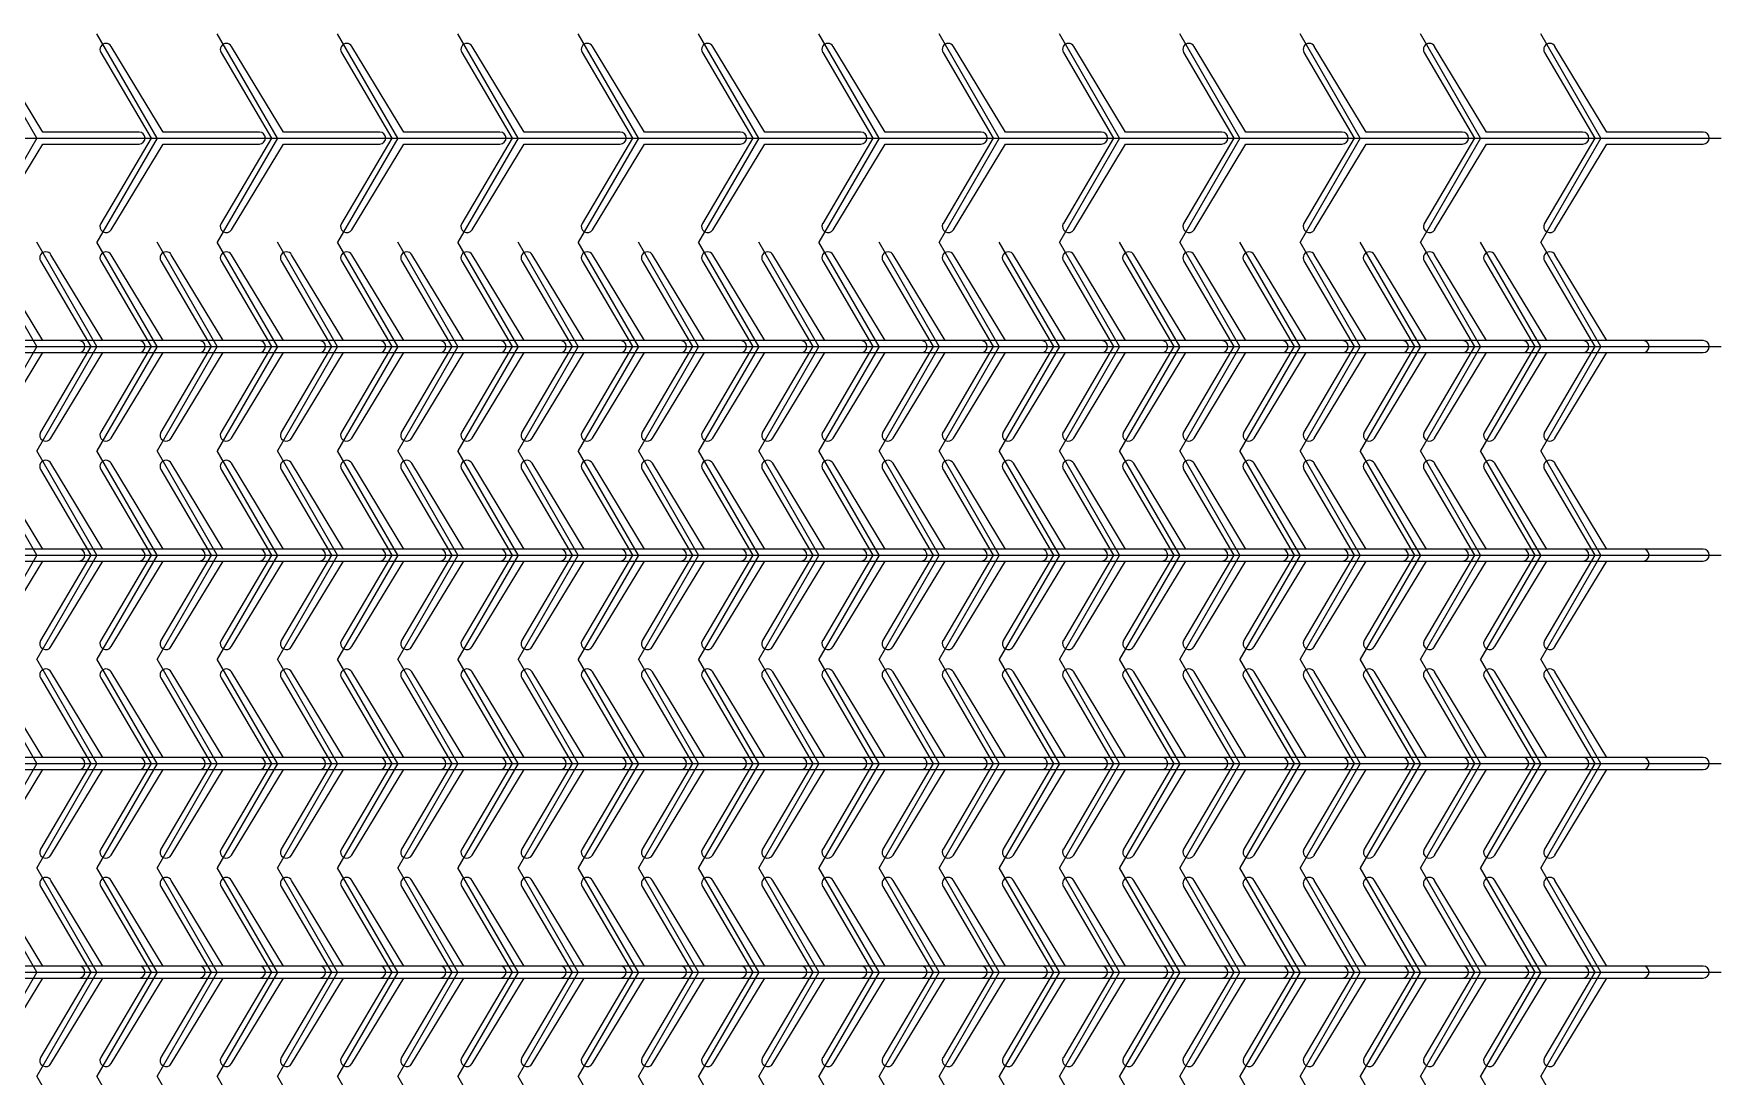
# Model space of a CAD drawing. Header units: metres. Extents: x 0 to 320, y 0 to 183.
# Drawn here: x 179.8 to 320, y 96.6 to 183.2 of the extents above; entities that cross this region are included whole.
import ezdxf

# ---------------------------------------------------------------- set-up
doc = ezdxf.new("R2010")
doc.units = ezdxf.units.M
doc.layers.add('TOP', color=1, linetype='Continuous', lineweight=0)

msp = doc.modelspace()

# ---------------------------------------------------------------- linework, layer by layer
at = {"layer": 'TOP'}
for p, q in [((180, 174.54), (175, 183.21)), ((190, 174.54), (185, 183.21)), ((200, 174.54), (195, 183.21)), ((210, 174.54), (205, 183.21)), ((220, 174.54), (215, 183.21)), ((230, 174.54), (225, 183.21)), ((240, 174.54), (235, 183.21)), ((250, 174.54), (245, 183.21)), ((260, 174.54), (255, 183.21)), ((270, 174.54), (265, 183.21)), ((280, 174.54), (275, 183.21)), ((290, 174.54), (285, 183.21)), ((300, 174.54), (295, 183.21)), ((310, 174.54), (305, 183.21)), ((180.5, 175.04), (176.18, 182.16)), ((185.32, 181.66), (189.5, 174.54)), ((190.5, 175.04), (186.18, 182.16)), ((195.32, 181.66), (199.5, 174.54)), ((200.5, 175.04), (196.18, 182.16)), ((205.32, 181.66), (209.5, 174.54)), ((210.5, 175.04), (206.18, 182.16)), ((215.32, 181.66), (219.5, 174.54)), ((220.5, 175.04), (216.18, 182.16)), ((225.32, 181.66), (229.5, 174.54)), ((230.5, 175.04), (226.18, 182.16)), ((235.32, 181.66), (239.5, 174.54)), ((240.5, 175.04), (236.18, 182.16)), ((245.32, 181.66), (249.5, 174.54)), ((250.5, 175.04), (246.18, 182.16)), ((255.32, 181.66), (259.5, 174.54)), ((260.5, 175.04), (256.18, 182.16)), ((265.32, 181.66), (269.5, 174.54)), ((270.5, 175.04), (266.18, 182.16)), ((275.32, 181.66), (279.5, 174.54)), ((280.5, 175.04), (276.18, 182.16)), ((285.32, 181.66), (289.5, 174.54)), ((290.5, 175.04), (286.18, 182.16)), ((295.32, 181.66), (299.5, 174.54)), ((300.5, 175.04), (296.18, 182.16)), ((305.32, 181.66), (309.5, 174.54)), ((310.5, 175.04), (306.18, 182.16)), ((170, 174.54), (180, 174.54)), ((180, 174.54), (175, 165.88)), ((176.18, 166.93), (180.5, 174.04)), ((180, 174.54), (190, 174.54)), ((188.5, 175.04), (180.5, 175.04)), ((180.5, 174.04), (188.5, 174.04)), ((190, 174.54), (185, 165.88)), ((189.5, 174.54), (185.32, 167.43)), ((186.18, 166.93), (190.5, 174.04)), ((190, 174.54), (200, 174.54)), ((198.5, 175.04), (190.5, 175.04)), ((190.5, 174.04), (198.5, 174.04)), ((200, 174.54), (195, 165.88)), ((199.5, 174.54), (195.32, 167.43)), ((196.18, 166.93), (200.5, 174.04)), ((200, 174.54), (210, 174.54)), ((208.5, 175.04), (200.5, 175.04)), ((200.5, 174.04), (208.5, 174.04)), ((210, 174.54), (205, 165.88)), ((209.5, 174.54), (205.32, 167.43)), ((206.18, 166.93), (210.5, 174.04)), ((210, 174.54), (220, 174.54)), ((218.5, 175.04), (210.5, 175.04)), ((210.5, 174.04), (218.5, 174.04)), ((220, 174.54), (215, 165.88)), ((219.5, 174.54), (215.32, 167.43)), ((216.18, 166.93), (220.5, 174.04)), ((220, 174.54), (230, 174.54)), ((228.5, 175.04), (220.5, 175.04)), ((220.5, 174.04), (228.5, 174.04)), ((230, 174.54), (225, 165.88)), ((229.5, 174.54), (225.32, 167.43)), ((226.18, 166.93), (230.5, 174.04)), ((230, 174.54), (240, 174.54)), ((238.5, 175.04), (230.5, 175.04)), ((230.5, 174.04), (238.5, 174.04)), ((240, 174.54), (235, 165.88)), ((239.5, 174.54), (235.32, 167.43)), ((236.18, 166.93), (240.5, 174.04)), ((240, 174.54), (250, 174.54)), ((248.5, 175.04), (240.5, 175.04)), ((240.5, 174.04), (248.5, 174.04)), ((250, 174.54), (245, 165.88)), ((249.5, 174.54), (245.32, 167.43)), ((246.18, 166.93), (250.5, 174.04)), ((250, 174.54), (260, 174.54)), ((258.5, 175.04), (250.5, 175.04)), ((250.5, 174.04), (258.5, 174.04)), ((260, 174.54), (255, 165.88)), ((259.5, 174.54), (255.32, 167.43)), ((256.18, 166.93), (260.5, 174.04)), ((260, 174.54), (270, 174.54)), ((268.5, 175.04), (260.5, 175.04)), ((260.5, 174.04), (268.5, 174.04)), ((270, 174.54), (265, 165.88)), ((269.5, 174.54), (265.32, 167.43)), ((266.18, 166.93), (270.5, 174.04)), ((270, 174.54), (280, 174.54)), ((278.5, 175.04), (270.5, 175.04)), ((270.5, 174.04), (278.5, 174.04)), ((280, 174.54), (275, 165.88)), ((279.5, 174.54), (275.32, 167.43)), ((276.18, 166.93), (280.5, 174.04)), ((280, 174.54), (290, 174.54)), ((288.5, 175.04), (280.5, 175.04)), ((280.5, 174.04), (288.5, 174.04)), ((290, 174.54), (285, 165.88)), ((289.5, 174.54), (285.32, 167.43)), ((286.18, 166.93), (290.5, 174.04)), ((290, 174.54), (300, 174.54)), ((298.5, 175.04), (290.5, 175.04)), ((290.5, 174.04), (298.5, 174.04)), ((300, 174.54), (295, 165.88)), ((299.5, 174.54), (295.32, 167.43)), ((296.18, 166.93), (300.5, 174.04)), ((300, 174.54), (310, 174.54)), ((308.5, 175.04), (300.5, 175.04)), ((300.5, 174.04), (308.5, 174.04)), ((310, 174.54), (305, 165.88)), ((309.5, 174.54), (305.32, 167.43)), ((306.18, 166.93), (310.5, 174.04)), ((310, 174.54), (320, 174.54)), ((318.5, 175.04), (310.5, 175.04)), ((310.5, 174.04), (318.5, 174.04)), ((180, 157.22), (175, 165.88)), ((185, 157.22), (180, 165.88)), ((190, 157.22), (185, 165.88)), ((195, 157.22), (190, 165.88)), ((200, 157.22), (195, 165.88)), ((205, 157.22), (200, 165.88)), ((210, 157.22), (205, 165.88)), ((215, 157.22), (210, 165.88)), ((220, 157.22), (215, 165.88)), ((225, 157.22), (220, 165.88)), ((230, 157.22), (225, 165.88)), ((235, 157.22), (230, 165.88)), ((240, 157.22), (235, 165.88)), ((245, 157.22), (240, 165.88)), ((250, 157.22), (245, 165.88)), ((255, 157.22), (250, 165.88)), ((260, 157.22), (255, 165.88)), ((265, 157.22), (260, 165.88)), ((270, 157.22), (265, 165.88)), ((275, 157.22), (270, 165.88)), ((280, 157.22), (275, 165.88)), ((285, 157.22), (280, 165.88)), ((290, 157.22), (285, 165.88)), ((295, 157.22), (290, 165.88)), ((300, 157.22), (295, 165.88)), ((305, 157.22), (300, 165.88)), ((310, 157.22), (305, 165.88)), ((180.5, 157.72), (176.18, 164.84)), ((180.32, 164.34), (184.5, 157.22)), ((185.5, 157.72), (181.18, 164.84)), ((185.32, 164.34), (189.5, 157.22)), ((190.5, 157.72), (186.18, 164.84)), ((190.32, 164.34), (194.5, 157.22)), ((195.5, 157.72), (191.18, 164.84)), ((195.32, 164.34), (199.5, 157.22)), ((200.5, 157.72), (196.18, 164.84)), ((200.32, 164.34), (204.5, 157.22)), ((205.5, 157.72), (201.18, 164.84)), ((205.32, 164.34), (209.5, 157.22)), ((210.5, 157.72), (206.18, 164.84)), ((210.32, 164.34), (214.5, 157.22)), ((215.5, 157.72), (211.18, 164.84)), ((215.32, 164.34), (219.5, 157.22)), ((220.5, 157.72), (216.18, 164.84)), ((220.32, 164.34), (224.5, 157.22)), ((225.5, 157.72), (221.18, 164.84)), ((225.32, 164.34), (229.5, 157.22)), ((230.5, 157.72), (226.18, 164.84)), ((230.32, 164.34), (234.5, 157.22)), ((235.5, 157.72), (231.18, 164.84)), ((235.32, 164.34), (239.5, 157.22)), ((240.5, 157.72), (236.18, 164.84)), ((240.32, 164.34), (244.5, 157.22)), ((245.5, 157.72), (241.18, 164.84)), ((245.32, 164.34), (249.5, 157.22)), ((250.5, 157.72), (246.18, 164.84)), ((250.32, 164.34), (254.5, 157.22)), ((255.5, 157.72), (251.18, 164.84)), ((255.32, 164.34), (259.5, 157.22)), ((260.5, 157.72), (256.18, 164.84)), ((260.32, 164.34), (264.5, 157.22)), ((265.5, 157.72), (261.18, 164.84)), ((265.32, 164.34), (269.5, 157.22)), ((270.5, 157.72), (266.18, 164.84)), ((270.32, 164.34), (274.5, 157.22)), ((275.5, 157.72), (271.18, 164.84)), ((275.32, 164.34), (279.5, 157.22)), ((280.5, 157.72), (276.18, 164.84)), ((280.32, 164.34), (284.5, 157.22)), ((285.5, 157.72), (281.18, 164.84)), ((285.32, 164.34), (289.5, 157.22)), ((290.5, 157.72), (286.18, 164.84)), ((290.32, 164.34), (294.5, 157.22)), ((295.5, 157.72), (291.18, 164.84)), ((295.32, 164.34), (299.5, 157.22)), ((300.5, 157.72), (296.18, 164.84)), ((300.32, 164.34), (304.5, 157.22)), ((305.5, 157.72), (301.18, 164.84)), ((305.32, 164.34), (309.5, 157.22)), ((310.5, 157.72), (306.18, 164.84)), ((170, 157.22), (180, 157.22)), ((180, 157.22), (175, 148.56)), ((175, 157.22), (185, 157.22)), ((183.5, 157.72), (175.5, 157.72)), ((180, 157.22), (190, 157.22)), ((185, 157.22), (180, 148.56)), ((184.5, 157.22), (180.32, 150.11)), ((188.5, 157.72), (180.5, 157.72)), ((190, 157.22), (185, 148.56)), ((185, 157.22), (195, 157.22)), ((189.5, 157.22), (185.32, 150.11)), ((193.5, 157.72), (185.5, 157.72)), ((190, 157.22), (200, 157.22)), ((195, 157.22), (190, 148.56)), ((194.5, 157.22), (190.32, 150.11)), ((198.5, 157.72), (190.5, 157.72)), ((200, 157.22), (195, 148.56)), ((195, 157.22), (205, 157.22)), ((199.5, 157.22), (195.32, 150.11)), ((203.5, 157.72), (195.5, 157.72)), ((200, 157.22), (210, 157.22)), ((205, 157.22), (200, 148.56)), ((204.5, 157.22), (200.32, 150.11)), ((208.5, 157.72), (200.5, 157.72)), ((210, 157.22), (205, 148.56)), ((205, 157.22), (215, 157.22)), ((209.5, 157.22), (205.32, 150.11)), ((213.5, 157.72), (205.5, 157.72)), ((210, 157.22), (220, 157.22)), ((215, 157.22), (210, 148.56)), ((214.5, 157.22), (210.32, 150.11)), ((218.5, 157.72), (210.5, 157.72)), ((220, 157.22), (215, 148.56)), ((215, 157.22), (225, 157.22)), ((219.5, 157.22), (215.32, 150.11)), ((223.5, 157.72), (215.5, 157.72)), ((220, 157.22), (230, 157.22)), ((225, 157.22), (220, 148.56)), ((224.5, 157.22), (220.32, 150.11)), ((228.5, 157.72), (220.5, 157.72)), ((230, 157.22), (225, 148.56)), ((225, 157.22), (235, 157.22)), ((229.5, 157.22), (225.32, 150.11)), ((233.5, 157.72), (225.5, 157.72)), ((230, 157.22), (240, 157.22)), ((235, 157.22), (230, 148.56)), ((234.5, 157.22), (230.32, 150.11)), ((238.5, 157.72), (230.5, 157.72)), ((240, 157.22), (235, 148.56)), ((235, 157.22), (245, 157.22)), ((239.5, 157.22), (235.32, 150.11)), ((243.5, 157.72), (235.5, 157.72)), ((240, 157.22), (250, 157.22)), ((245, 157.22), (240, 148.56)), ((244.5, 157.22), (240.32, 150.11)), ((248.5, 157.72), (240.5, 157.72)), ((250, 157.22), (245, 148.56)), ((245, 157.22), (255, 157.22)), ((249.5, 157.22), (245.32, 150.11)), ((253.5, 157.72), (245.5, 157.72)), ((250, 157.22), (260, 157.22)), ((255, 157.22), (250, 148.56)), ((254.5, 157.22), (250.32, 150.11)), ((258.5, 157.72), (250.5, 157.72)), ((260, 157.22), (255, 148.56)), ((255, 157.22), (265, 157.22)), ((259.5, 157.22), (255.32, 150.11)), ((263.5, 157.72), (255.5, 157.72)), ((260, 157.22), (270, 157.22)), ((265, 157.22), (260, 148.56)), ((264.5, 157.22), (260.32, 150.11)), ((268.5, 157.72), (260.5, 157.72)), ((270, 157.22), (265, 148.56)), ((265, 157.22), (275, 157.22)), ((269.5, 157.22), (265.32, 150.11)), ((273.5, 157.72), (265.5, 157.72)), ((270, 157.22), (280, 157.22)), ((275, 157.22), (270, 148.56)), ((274.5, 157.22), (270.32, 150.11)), ((278.5, 157.72), (270.5, 157.72)), ((280, 157.22), (275, 148.56)), ((275, 157.22), (285, 157.22)), ((279.5, 157.22), (275.32, 150.11)), ((283.5, 157.72), (275.5, 157.72)), ((280, 157.22), (290, 157.22)), ((285, 157.22), (280, 148.56)), ((284.5, 157.22), (280.32, 150.11)), ((288.5, 157.72), (280.5, 157.72)), ((290, 157.22), (285, 148.56)), ((285, 157.22), (295, 157.22)), ((289.5, 157.22), (285.32, 150.11)), ((293.5, 157.72), (285.5, 157.72)), ((290, 157.22), (300, 157.22)), ((295, 157.22), (290, 148.56)), ((294.5, 157.22), (290.32, 150.11)), ((298.5, 157.72), (290.5, 157.72)), ((300, 157.22), (295, 148.56)), ((295, 157.22), (305, 157.22)), ((299.5, 157.22), (295.32, 150.11)), ((303.5, 157.72), (295.5, 157.72)), ((300, 157.22), (310, 157.22)), ((305, 157.22), (300, 148.56)), ((304.5, 157.22), (300.32, 150.11)), ((308.5, 157.72), (300.5, 157.72)), ((310, 157.22), (305, 148.56)), ((305, 157.22), (315, 157.22)), ((309.5, 157.22), (305.32, 150.11)), ((313.5, 157.72), (305.5, 157.72)), ((310, 157.22), (320, 157.22)), ((318.5, 157.72), (310.5, 157.72)), ((175.5, 156.72), (183.5, 156.72)), ((176.18, 149.61), (180.5, 156.72)), ((180.5, 156.72), (188.5, 156.72)), ((181.18, 149.61), (185.5, 156.72)), ((185.5, 156.72), (193.5, 156.72)), ((186.18, 149.61), (190.5, 156.72)), ((190.5, 156.72), (198.5, 156.72)), ((191.18, 149.61), (195.5, 156.72)), ((195.5, 156.72), (203.5, 156.72)), ((196.18, 149.61), (200.5, 156.72)), ((200.5, 156.72), (208.5, 156.72)), ((201.18, 149.61), (205.5, 156.72)), ((205.5, 156.72), (213.5, 156.72)), ((206.18, 149.61), (210.5, 156.72)), ((210.5, 156.72), (218.5, 156.72)), ((211.18, 149.61), (215.5, 156.72)), ((215.5, 156.72), (223.5, 156.72)), ((216.18, 149.61), (220.5, 156.72)), ((220.5, 156.72), (228.5, 156.72)), ((221.18, 149.61), (225.5, 156.72)), ((225.5, 156.72), (233.5, 156.72)), ((226.18, 149.61), (230.5, 156.72)), ((230.5, 156.72), (238.5, 156.72)), ((231.18, 149.61), (235.5, 156.72)), ((235.5, 156.72), (243.5, 156.72)), ((236.18, 149.61), (240.5, 156.72)), ((240.5, 156.72), (248.5, 156.72)), ((241.18, 149.61), (245.5, 156.72)), ((245.5, 156.72), (253.5, 156.72)), ((246.18, 149.61), (250.5, 156.72)), ((250.5, 156.72), (258.5, 156.72)), ((251.18, 149.61), (255.5, 156.72)), ((255.5, 156.72), (263.5, 156.72)), ((256.18, 149.61), (260.5, 156.72)), ((260.5, 156.72), (268.5, 156.72)), ((261.18, 149.61), (265.5, 156.72)), ((265.5, 156.72), (273.5, 156.72)), ((266.18, 149.61), (270.5, 156.72)), ((270.5, 156.72), (278.5, 156.72)), ((271.18, 149.61), (275.5, 156.72)), ((275.5, 156.72), (283.5, 156.72)), ((276.18, 149.61), (280.5, 156.72)), ((280.5, 156.72), (288.5, 156.72)), ((281.18, 149.61), (285.5, 156.72)), ((285.5, 156.72), (293.5, 156.72)), ((286.18, 149.61), (290.5, 156.72)), ((290.5, 156.72), (298.5, 156.72)), ((291.18, 149.61), (295.5, 156.72)), ((295.5, 156.72), (303.5, 156.72)), ((296.18, 149.61), (300.5, 156.72)), ((300.5, 156.72), (308.5, 156.72)), ((301.18, 149.61), (305.5, 156.72)), ((305.5, 156.72), (313.5, 156.72)), ((306.18, 149.61), (310.5, 156.72)), ((310.5, 156.72), (318.5, 156.72)), ((180, 139.9), (175, 148.56)), ((180.5, 140.4), (176.18, 147.52)), ((185, 139.9), (180, 148.56)), ((185.5, 140.4), (181.18, 147.52)), ((190, 139.9), (185, 148.56)), ((190.5, 140.4), (186.18, 147.52)), ((195, 139.9), (190, 148.56)), ((195.5, 140.4), (191.18, 147.52)), ((200, 139.9), (195, 148.56)), ((200.5, 140.4), (196.18, 147.52)), ((205, 139.9), (200, 148.56)), ((205.5, 140.4), (201.18, 147.52)), ((210, 139.9), (205, 148.56)), ((210.5, 140.4), (206.18, 147.52)), ((215, 139.9), (210, 148.56)), ((215.5, 140.4), (211.18, 147.52)), ((220, 139.9), (215, 148.56)), ((220.5, 140.4), (216.18, 147.52)), ((225, 139.9), (220, 148.56)), ((225.5, 140.4), (221.18, 147.52)), ((230, 139.9), (225, 148.56)), ((230.5, 140.4), (226.18, 147.52)), ((235, 139.9), (230, 148.56)), ((235.5, 140.4), (231.18, 147.52)), ((240, 139.9), (235, 148.56)), ((240.5, 140.4), (236.18, 147.52)), ((245, 139.9), (240, 148.56)), ((245.5, 140.4), (241.18, 147.52)), ((250, 139.9), (245, 148.56)), ((250.5, 140.4), (246.18, 147.52)), ((255, 139.9), (250, 148.56)), ((255.5, 140.4), (251.18, 147.52)), ((260, 139.9), (255, 148.56)), ((260.5, 140.4), (256.18, 147.52)), ((265, 139.9), (260, 148.56)), ((265.5, 140.4), (261.18, 147.52)), ((270, 139.9), (265, 148.56)), ((270.5, 140.4), (266.18, 147.52)), ((275, 139.9), (270, 148.56)), ((275.5, 140.4), (271.18, 147.52)), ((280, 139.9), (275, 148.56)), ((280.5, 140.4), (276.18, 147.52)), ((285, 139.9), (280, 148.56)), ((285.5, 140.4), (281.18, 147.52)), ((290, 139.9), (285, 148.56)), ((290.5, 140.4), (286.18, 147.52)), ((295, 139.9), (290, 148.56)), ((295.5, 140.4), (291.18, 147.52)), ((300, 139.9), (295, 148.56)), ((300.5, 140.4), (296.18, 147.52)), ((305, 139.9), (300, 148.56)), ((305.5, 140.4), (301.18, 147.52)), ((310, 139.9), (305, 148.56)), ((310.5, 140.4), (306.18, 147.52)), ((180.32, 147.02), (184.5, 139.9)), ((185.32, 147.02), (189.5, 139.9)), ((190.32, 147.02), (194.5, 139.9)), ((195.32, 147.02), (199.5, 139.9)), ((200.32, 147.02), (204.5, 139.9)), ((205.32, 147.02), (209.5, 139.9)), ((210.32, 147.02), (214.5, 139.9)), ((215.32, 147.02), (219.5, 139.9)), ((220.32, 147.02), (224.5, 139.9)), ((225.32, 147.02), (229.5, 139.9)), ((230.32, 147.02), (234.5, 139.9)), ((235.32, 147.02), (239.5, 139.9)), ((240.32, 147.02), (244.5, 139.9)), ((245.32, 147.02), (249.5, 139.9)), ((250.32, 147.02), (254.5, 139.9)), ((255.32, 147.02), (259.5, 139.9)), ((260.32, 147.02), (264.5, 139.9)), ((265.32, 147.02), (269.5, 139.9)), ((270.32, 147.02), (274.5, 139.9)), ((275.32, 147.02), (279.5, 139.9)), ((280.32, 147.02), (284.5, 139.9)), ((285.32, 147.02), (289.5, 139.9)), ((290.32, 147.02), (294.5, 139.9)), ((295.32, 147.02), (299.5, 139.9)), ((300.32, 147.02), (304.5, 139.9)), ((305.32, 147.02), (309.5, 139.9)), ((183.5, 140.4), (175.5, 140.4)), ((188.5, 140.4), (180.5, 140.4)), ((193.5, 140.4), (185.5, 140.4)), ((198.5, 140.4), (190.5, 140.4)), ((203.5, 140.4), (195.5, 140.4)), ((208.5, 140.4), (200.5, 140.4)), ((213.5, 140.4), (205.5, 140.4)), ((218.5, 140.4), (210.5, 140.4)), ((223.5, 140.4), (215.5, 140.4)), ((228.5, 140.4), (220.5, 140.4)), ((233.5, 140.4), (225.5, 140.4)), ((238.5, 140.4), (230.5, 140.4)), ((243.5, 140.4), (235.5, 140.4)), ((248.5, 140.4), (240.5, 140.4)), ((253.5, 140.4), (245.5, 140.4)), ((258.5, 140.4), (250.5, 140.4)), ((263.5, 140.4), (255.5, 140.4)), ((268.5, 140.4), (260.5, 140.4)), ((273.5, 140.4), (265.5, 140.4)), ((278.5, 140.4), (270.5, 140.4)), ((283.5, 140.4), (275.5, 140.4)), ((288.5, 140.4), (280.5, 140.4)), ((293.5, 140.4), (285.5, 140.4)), ((298.5, 140.4), (290.5, 140.4)), ((303.5, 140.4), (295.5, 140.4)), ((308.5, 140.4), (300.5, 140.4)), ((313.5, 140.4), (305.5, 140.4)), ((318.5, 140.4), (310.5, 140.4)), ((170, 139.9), (180, 139.9)), ((180, 139.9), (175, 131.24)), ((175, 139.9), (185, 139.9)), ((175.5, 139.4), (183.5, 139.4)), ((176.18, 132.29), (180.5, 139.4)), ((180, 139.9), (190, 139.9)), ((185, 139.9), (180, 131.24)), ((184.5, 139.9), (180.32, 132.79)), ((180.5, 139.4), (188.5, 139.4)), ((181.18, 132.29), (185.5, 139.4)), ((190, 139.9), (185, 131.24)), ((185, 139.9), (195, 139.9)), ((189.5, 139.9), (185.32, 132.79)), ((185.5, 139.4), (193.5, 139.4)), ((186.18, 132.29), (190.5, 139.4)), ((190, 139.9), (200, 139.9)), ((195, 139.9), (190, 131.24)), ((194.5, 139.9), (190.32, 132.79)), ((190.5, 139.4), (198.5, 139.4)), ((191.18, 132.29), (195.5, 139.4)), ((200, 139.9), (195, 131.24)), ((195, 139.9), (205, 139.9)), ((199.5, 139.9), (195.32, 132.79)), ((195.5, 139.4), (203.5, 139.4)), ((196.18, 132.29), (200.5, 139.4)), ((200, 139.9), (210, 139.9)), ((205, 139.9), (200, 131.24)), ((204.5, 139.9), (200.32, 132.79)), ((200.5, 139.4), (208.5, 139.4)), ((201.18, 132.29), (205.5, 139.4)), ((210, 139.9), (205, 131.24)), ((205, 139.9), (215, 139.9)), ((209.5, 139.9), (205.32, 132.79)), ((205.5, 139.4), (213.5, 139.4)), ((206.18, 132.29), (210.5, 139.4)), ((210, 139.9), (220, 139.9)), ((215, 139.9), (210, 131.24)), ((214.5, 139.9), (210.32, 132.79)), ((210.5, 139.4), (218.5, 139.4)), ((211.18, 132.29), (215.5, 139.4)), ((220, 139.9), (215, 131.24)), ((215, 139.9), (225, 139.9)), ((219.5, 139.9), (215.32, 132.79)), ((215.5, 139.4), (223.5, 139.4)), ((216.18, 132.29), (220.5, 139.4)), ((220, 139.9), (230, 139.9)), ((225, 139.9), (220, 131.24)), ((224.5, 139.9), (220.32, 132.79)), ((220.5, 139.4), (228.5, 139.4)), ((221.18, 132.29), (225.5, 139.4)), ((230, 139.9), (225, 131.24)), ((225, 139.9), (235, 139.9)), ((229.5, 139.9), (225.32, 132.79)), ((225.5, 139.4), (233.5, 139.4)), ((226.18, 132.29), (230.5, 139.4)), ((230, 139.9), (240, 139.9)), ((235, 139.9), (230, 131.24)), ((234.5, 139.9), (230.32, 132.79)), ((230.5, 139.4), (238.5, 139.4)), ((231.18, 132.29), (235.5, 139.4)), ((240, 139.9), (235, 131.24)), ((235, 139.9), (245, 139.9)), ((239.5, 139.9), (235.32, 132.79)), ((235.5, 139.4), (243.5, 139.4)), ((236.18, 132.29), (240.5, 139.4)), ((240, 139.9), (250, 139.9)), ((245, 139.9), (240, 131.24)), ((244.5, 139.9), (240.32, 132.79)), ((240.5, 139.4), (248.5, 139.4)), ((241.18, 132.29), (245.5, 139.4)), ((250, 139.9), (245, 131.24)), ((245, 139.9), (255, 139.9)), ((249.5, 139.9), (245.32, 132.79)), ((245.5, 139.4), (253.5, 139.4)), ((246.18, 132.29), (250.5, 139.4)), ((250, 139.9), (260, 139.9)), ((255, 139.9), (250, 131.24)), ((254.5, 139.9), (250.32, 132.79)), ((250.5, 139.4), (258.5, 139.4)), ((251.18, 132.29), (255.5, 139.4)), ((260, 139.9), (255, 131.24)), ((255, 139.9), (265, 139.9)), ((259.5, 139.9), (255.32, 132.79)), ((255.5, 139.4), (263.5, 139.4)), ((256.18, 132.29), (260.5, 139.4)), ((260, 139.9), (270, 139.9)), ((265, 139.9), (260, 131.24)), ((264.5, 139.9), (260.32, 132.79)), ((260.5, 139.4), (268.5, 139.4)), ((261.18, 132.29), (265.5, 139.4)), ((270, 139.9), (265, 131.24)), ((265, 139.9), (275, 139.9)), ((269.5, 139.9), (265.32, 132.79)), ((265.5, 139.4), (273.5, 139.4)), ((266.18, 132.29), (270.5, 139.4)), ((270, 139.9), (280, 139.9)), ((275, 139.9), (270, 131.24)), ((274.5, 139.9), (270.32, 132.79)), ((270.5, 139.4), (278.5, 139.4)), ((271.18, 132.29), (275.5, 139.4)), ((280, 139.9), (275, 131.24)), ((275, 139.9), (285, 139.9)), ((279.5, 139.9), (275.32, 132.79)), ((275.5, 139.4), (283.5, 139.4)), ((276.18, 132.29), (280.5, 139.4)), ((280, 139.9), (290, 139.9)), ((285, 139.9), (280, 131.24)), ((284.5, 139.9), (280.32, 132.79)), ((280.5, 139.4), (288.5, 139.4)), ((281.18, 132.29), (285.5, 139.4)), ((290, 139.9), (285, 131.24)), ((285, 139.9), (295, 139.9)), ((289.5, 139.9), (285.32, 132.79)), ((285.5, 139.4), (293.5, 139.4)), ((286.18, 132.29), (290.5, 139.4)), ((290, 139.9), (300, 139.9)), ((295, 139.9), (290, 131.24)), ((294.5, 139.9), (290.32, 132.79)), ((290.5, 139.4), (298.5, 139.4)), ((291.18, 132.29), (295.5, 139.4)), ((300, 139.9), (295, 131.24)), ((295, 139.9), (305, 139.9)), ((299.5, 139.9), (295.32, 132.79)), ((295.5, 139.4), (303.5, 139.4)), ((296.18, 132.29), (300.5, 139.4)), ((300, 139.9), (310, 139.9)), ((305, 139.9), (300, 131.24)), ((304.5, 139.9), (300.32, 132.79)), ((300.5, 139.4), (308.5, 139.4)), ((301.18, 132.29), (305.5, 139.4)), ((310, 139.9), (305, 131.24)), ((305, 139.9), (315, 139.9)), ((309.5, 139.9), (305.32, 132.79)), ((305.5, 139.4), (313.5, 139.4)), ((306.18, 132.29), (310.5, 139.4)), ((310, 139.9), (320, 139.9)), ((310.5, 139.4), (318.5, 139.4)), ((180, 122.58), (175, 131.24)), ((185, 122.58), (180, 131.24)), ((190, 122.58), (185, 131.24)), ((195, 122.58), (190, 131.24)), ((200, 122.58), (195, 131.24)), ((205, 122.58), (200, 131.24)), ((210, 122.58), (205, 131.24)), ((215, 122.58), (210, 131.24)), ((220, 122.58), (215, 131.24)), ((225, 122.58), (220, 131.24)), ((230, 122.58), (225, 131.24)), ((235, 122.58), (230, 131.24)), ((240, 122.58), (235, 131.24)), ((245, 122.58), (240, 131.24)), ((250, 122.58), (245, 131.24)), ((255, 122.58), (250, 131.24)), ((260, 122.58), (255, 131.24)), ((265, 122.58), (260, 131.24)), ((270, 122.58), (265, 131.24)), ((275, 122.58), (270, 131.24)), ((280, 122.58), (275, 131.24)), ((285, 122.58), (280, 131.24)), ((290, 122.58), (285, 131.24)), ((295, 122.58), (290, 131.24)), ((300, 122.58), (295, 131.24)), ((305, 122.58), (300, 131.24)), ((310, 122.58), (305, 131.24)), ((180.5, 123.08), (176.18, 130.19)), ((180.32, 129.69), (184.5, 122.58)), ((185.5, 123.08), (181.18, 130.19)), ((185.32, 129.69), (189.5, 122.58)), ((190.5, 123.08), (186.18, 130.19)), ((190.32, 129.69), (194.5, 122.58)), ((195.5, 123.08), (191.18, 130.19)), ((195.32, 129.69), (199.5, 122.58)), ((200.5, 123.08), (196.18, 130.19)), ((200.32, 129.69), (204.5, 122.58)), ((205.5, 123.08), (201.18, 130.19)), ((205.32, 129.69), (209.5, 122.58)), ((210.5, 123.08), (206.18, 130.19)), ((210.32, 129.69), (214.5, 122.58)), ((215.5, 123.08), (211.18, 130.19)), ((215.32, 129.69), (219.5, 122.58)), ((220.5, 123.08), (216.18, 130.19)), ((220.32, 129.69), (224.5, 122.58)), ((225.5, 123.08), (221.18, 130.19)), ((225.32, 129.69), (229.5, 122.58)), ((230.5, 123.08), (226.18, 130.19)), ((230.32, 129.69), (234.5, 122.58)), ((235.5, 123.08), (231.18, 130.19)), ((235.32, 129.69), (239.5, 122.58)), ((240.5, 123.08), (236.18, 130.19)), ((240.32, 129.69), (244.5, 122.58)), ((245.5, 123.08), (241.18, 130.19)), ((245.32, 129.69), (249.5, 122.58)), ((250.5, 123.08), (246.18, 130.19)), ((250.32, 129.69), (254.5, 122.58)), ((255.5, 123.08), (251.18, 130.19)), ((255.32, 129.69), (259.5, 122.58)), ((260.5, 123.08), (256.18, 130.19)), ((260.32, 129.69), (264.5, 122.58)), ((265.5, 123.08), (261.18, 130.19)), ((265.32, 129.69), (269.5, 122.58)), ((270.5, 123.08), (266.18, 130.19)), ((270.32, 129.69), (274.5, 122.58)), ((275.5, 123.08), (271.18, 130.19)), ((275.32, 129.69), (279.5, 122.58)), ((280.5, 123.08), (276.18, 130.19)), ((280.32, 129.69), (284.5, 122.58)), ((285.5, 123.08), (281.18, 130.19)), ((285.32, 129.69), (289.5, 122.58)), ((290.5, 123.08), (286.18, 130.19)), ((290.32, 129.69), (294.5, 122.58)), ((295.5, 123.08), (291.18, 130.19)), ((295.32, 129.69), (299.5, 122.58)), ((300.5, 123.08), (296.18, 130.19)), ((300.32, 129.69), (304.5, 122.58)), ((305.5, 123.08), (301.18, 130.19)), ((305.32, 129.69), (309.5, 122.58)), ((310.5, 123.08), (306.18, 130.19)), ((170, 122.58), (180, 122.58)), ((180, 122.58), (175, 113.92)), ((175, 122.58), (185, 122.58)), ((183.5, 123.08), (175.5, 123.08)), ((175.5, 122.08), (183.5, 122.08)), ((176.18, 114.97), (180.5, 122.08)), ((180, 122.58), (190, 122.58)), ((185, 122.58), (180, 113.92)), ((184.5, 122.58), (180.32, 115.47)), ((188.5, 123.08), (180.5, 123.08)), ((180.5, 122.08), (188.5, 122.08)), ((181.18, 114.97), (185.5, 122.08)), ((190, 122.58), (185, 113.92)), ((185, 122.58), (195, 122.58)), ((189.5, 122.58), (185.32, 115.47)), ((193.5, 123.08), (185.5, 123.08)), ((185.5, 122.08), (193.5, 122.08)), ((186.18, 114.97), (190.5, 122.08)), ((190, 122.58), (200, 122.58)), ((195, 122.58), (190, 113.92)), ((194.5, 122.58), (190.32, 115.47)), ((198.5, 123.08), (190.5, 123.08)), ((190.5, 122.08), (198.5, 122.08)), ((191.18, 114.97), (195.5, 122.08)), ((200, 122.58), (195, 113.92)), ((195, 122.58), (205, 122.58)), ((199.5, 122.58), (195.32, 115.47)), ((203.5, 123.08), (195.5, 123.08)), ((195.5, 122.08), (203.5, 122.08)), ((196.18, 114.97), (200.5, 122.08)), ((200, 122.58), (210, 122.58)), ((205, 122.58), (200, 113.92)), ((204.5, 122.58), (200.32, 115.47)), ((208.5, 123.08), (200.5, 123.08)), ((200.5, 122.08), (208.5, 122.08)), ((201.18, 114.97), (205.5, 122.08)), ((210, 122.58), (205, 113.92)), ((205, 122.58), (215, 122.58)), ((209.5, 122.58), (205.32, 115.47)), ((213.5, 123.08), (205.5, 123.08)), ((205.5, 122.08), (213.5, 122.08)), ((206.18, 114.97), (210.5, 122.08)), ((210, 122.58), (220, 122.58)), ((215, 122.58), (210, 113.92)), ((214.5, 122.58), (210.32, 115.47)), ((218.5, 123.08), (210.5, 123.08)), ((210.5, 122.08), (218.5, 122.08)), ((211.18, 114.97), (215.5, 122.08)), ((220, 122.58), (215, 113.92)), ((215, 122.58), (225, 122.58)), ((219.5, 122.58), (215.32, 115.47)), ((223.5, 123.08), (215.5, 123.08)), ((215.5, 122.08), (223.5, 122.08)), ((216.18, 114.97), (220.5, 122.08)), ((220, 122.58), (230, 122.58)), ((225, 122.58), (220, 113.92)), ((224.5, 122.58), (220.32, 115.47)), ((228.5, 123.08), (220.5, 123.08)), ((220.5, 122.08), (228.5, 122.08)), ((221.18, 114.97), (225.5, 122.08)), ((230, 122.58), (225, 113.92)), ((225, 122.58), (235, 122.58)), ((229.5, 122.58), (225.32, 115.47)), ((233.5, 123.08), (225.5, 123.08)), ((225.5, 122.08), (233.5, 122.08)), ((226.18, 114.97), (230.5, 122.08)), ((230, 122.58), (240, 122.58)), ((235, 122.58), (230, 113.92)), ((234.5, 122.58), (230.32, 115.47)), ((238.5, 123.08), (230.5, 123.08)), ((230.5, 122.08), (238.5, 122.08)), ((231.18, 114.97), (235.5, 122.08)), ((240, 122.58), (235, 113.92)), ((235, 122.58), (245, 122.58)), ((239.5, 122.58), (235.32, 115.47)), ((243.5, 123.08), (235.5, 123.08)), ((235.5, 122.08), (243.5, 122.08)), ((236.18, 114.97), (240.5, 122.08)), ((240, 122.58), (250, 122.58)), ((245, 122.58), (240, 113.92)), ((244.5, 122.58), (240.32, 115.47)), ((248.5, 123.08), (240.5, 123.08)), ((240.5, 122.08), (248.5, 122.08)), ((241.18, 114.97), (245.5, 122.08)), ((250, 122.58), (245, 113.92)), ((245, 122.58), (255, 122.58)), ((249.5, 122.58), (245.32, 115.47)), ((253.5, 123.08), (245.5, 123.08)), ((245.5, 122.08), (253.5, 122.08)), ((246.18, 114.97), (250.5, 122.08)), ((250, 122.58), (260, 122.58)), ((255, 122.58), (250, 113.92)), ((254.5, 122.58), (250.32, 115.47)), ((258.5, 123.08), (250.5, 123.08)), ((250.5, 122.08), (258.5, 122.08)), ((251.18, 114.97), (255.5, 122.08)), ((260, 122.58), (255, 113.92)), ((255, 122.58), (265, 122.58)), ((259.5, 122.58), (255.32, 115.47)), ((263.5, 123.08), (255.5, 123.08)), ((255.5, 122.08), (263.5, 122.08)), ((256.18, 114.97), (260.5, 122.08)), ((260, 122.58), (270, 122.58)), ((265, 122.58), (260, 113.92)), ((264.5, 122.58), (260.32, 115.47)), ((268.5, 123.08), (260.5, 123.08)), ((260.5, 122.08), (268.5, 122.08)), ((261.18, 114.97), (265.5, 122.08)), ((270, 122.58), (265, 113.92)), ((265, 122.58), (275, 122.58)), ((269.5, 122.58), (265.32, 115.47)), ((273.5, 123.08), (265.5, 123.08)), ((265.5, 122.08), (273.5, 122.08)), ((266.18, 114.97), (270.5, 122.08)), ((270, 122.58), (280, 122.58)), ((275, 122.58), (270, 113.92)), ((274.5, 122.58), (270.32, 115.47)), ((278.5, 123.08), (270.5, 123.08)), ((270.5, 122.08), (278.5, 122.08)), ((271.18, 114.97), (275.5, 122.08)), ((280, 122.58), (275, 113.92)), ((275, 122.58), (285, 122.58)), ((279.5, 122.58), (275.32, 115.47)), ((283.5, 123.08), (275.5, 123.08)), ((275.5, 122.08), (283.5, 122.08)), ((276.18, 114.97), (280.5, 122.08)), ((280, 122.58), (290, 122.58)), ((285, 122.58), (280, 113.92)), ((284.5, 122.58), (280.32, 115.47)), ((288.5, 123.08), (280.5, 123.08)), ((280.5, 122.08), (288.5, 122.08)), ((281.18, 114.97), (285.5, 122.08)), ((290, 122.58), (285, 113.92)), ((285, 122.58), (295, 122.58)), ((289.5, 122.58), (285.32, 115.47)), ((293.5, 123.08), (285.5, 123.08)), ((285.5, 122.08), (293.5, 122.08)), ((286.18, 114.97), (290.5, 122.08)), ((290, 122.58), (300, 122.58)), ((295, 122.58), (290, 113.92)), ((294.5, 122.58), (290.32, 115.47)), ((298.5, 123.08), (290.5, 123.08)), ((290.5, 122.08), (298.5, 122.08)), ((291.18, 114.97), (295.5, 122.08)), ((300, 122.58), (295, 113.92)), ((295, 122.58), (305, 122.58)), ((299.5, 122.58), (295.32, 115.47)), ((303.5, 123.08), (295.5, 123.08)), ((295.5, 122.08), (303.5, 122.08)), ((296.18, 114.97), (300.5, 122.08)), ((300, 122.58), (310, 122.58)), ((305, 122.58), (300, 113.92)), ((304.5, 122.58), (300.32, 115.47)), ((308.5, 123.08), (300.5, 123.08)), ((300.5, 122.08), (308.5, 122.08)), ((301.18, 114.97), (305.5, 122.08)), ((310, 122.58), (305, 113.92)), ((305, 122.58), (315, 122.58)), ((309.5, 122.58), (305.32, 115.47)), ((313.5, 123.08), (305.5, 123.08)), ((305.5, 122.08), (313.5, 122.08)), ((306.18, 114.97), (310.5, 122.08)), ((310, 122.58), (320, 122.58)), ((318.5, 123.08), (310.5, 123.08)), ((310.5, 122.08), (318.5, 122.08)), ((180, 105.26), (175, 113.92)), ((185, 105.26), (180, 113.92)), ((190, 105.26), (185, 113.92)), ((195, 105.26), (190, 113.92)), ((200, 105.26), (195, 113.92)), ((205, 105.26), (200, 113.92)), ((210, 105.26), (205, 113.92)), ((215, 105.26), (210, 113.92)), ((220, 105.26), (215, 113.92)), ((225, 105.26), (220, 113.92)), ((230, 105.26), (225, 113.92)), ((235, 105.26), (230, 113.92)), ((240, 105.26), (235, 113.92)), ((245, 105.26), (240, 113.92)), ((250, 105.26), (245, 113.92)), ((255, 105.26), (250, 113.92)), ((260, 105.26), (255, 113.92)), ((265, 105.26), (260, 113.92)), ((270, 105.26), (265, 113.92)), ((275, 105.26), (270, 113.92)), ((280, 105.26), (275, 113.92)), ((285, 105.26), (280, 113.92)), ((290, 105.26), (285, 113.92)), ((295, 105.26), (290, 113.92)), ((300, 105.26), (295, 113.92)), ((305, 105.26), (300, 113.92)), ((310, 105.26), (305, 113.92)), ((180.5, 105.76), (176.18, 112.87)), ((180.32, 112.37), (184.5, 105.26)), ((185.5, 105.76), (181.18, 112.87)), ((185.32, 112.37), (189.5, 105.26)), ((190.5, 105.76), (186.18, 112.87)), ((190.32, 112.37), (194.5, 105.26)), ((195.5, 105.76), (191.18, 112.87)), ((195.32, 112.37), (199.5, 105.26)), ((200.5, 105.76), (196.18, 112.87)), ((200.32, 112.37), (204.5, 105.26)), ((205.5, 105.76), (201.18, 112.87)), ((205.32, 112.37), (209.5, 105.26)), ((210.5, 105.76), (206.18, 112.87)), ((210.32, 112.37), (214.5, 105.26)), ((215.5, 105.76), (211.18, 112.87)), ((215.32, 112.37), (219.5, 105.26)), ((220.5, 105.76), (216.18, 112.87)), ((220.32, 112.37), (224.5, 105.26)), ((225.5, 105.76), (221.18, 112.87)), ((225.32, 112.37), (229.5, 105.26)), ((230.5, 105.76), (226.18, 112.87)), ((230.32, 112.37), (234.5, 105.26)), ((235.5, 105.76), (231.18, 112.87)), ((235.32, 112.37), (239.5, 105.26)), ((240.5, 105.76), (236.18, 112.87)), ((240.32, 112.37), (244.5, 105.26)), ((245.5, 105.76), (241.18, 112.87)), ((245.32, 112.37), (249.5, 105.26)), ((250.5, 105.76), (246.18, 112.87)), ((250.32, 112.37), (254.5, 105.26)), ((255.5, 105.76), (251.18, 112.87)), ((255.32, 112.37), (259.5, 105.26)), ((260.5, 105.76), (256.18, 112.87)), ((260.32, 112.37), (264.5, 105.26)), ((265.5, 105.76), (261.18, 112.87)), ((265.32, 112.37), (269.5, 105.26)), ((270.5, 105.76), (266.18, 112.87)), ((270.32, 112.37), (274.5, 105.26)), ((275.5, 105.76), (271.18, 112.87)), ((275.32, 112.37), (279.5, 105.26)), ((280.5, 105.76), (276.18, 112.87)), ((280.32, 112.37), (284.5, 105.26)), ((285.5, 105.76), (281.18, 112.87)), ((285.32, 112.37), (289.5, 105.26)), ((290.5, 105.76), (286.18, 112.87)), ((290.32, 112.37), (294.5, 105.26)), ((295.5, 105.76), (291.18, 112.87)), ((295.32, 112.37), (299.5, 105.26)), ((300.5, 105.76), (296.18, 112.87)), ((300.32, 112.37), (304.5, 105.26)), ((305.5, 105.76), (301.18, 112.87)), ((305.32, 112.37), (309.5, 105.26)), ((310.5, 105.76), (306.18, 112.87)), ((170, 105.26), (180, 105.26)), ((180, 105.26), (175, 96.6)), ((175, 105.26), (185, 105.26)), ((183.5, 105.76), (175.5, 105.76)), ((180, 105.26), (190, 105.26)), ((185, 105.26), (180, 96.6)), ((184.5, 105.26), (180.32, 98.15)), ((188.5, 105.76), (180.5, 105.76)), ((190, 105.26), (185, 96.6)), ((185, 105.26), (195, 105.26)), ((189.5, 105.26), (185.32, 98.15)), ((193.5, 105.76), (185.5, 105.76)), ((190, 105.26), (200, 105.26)), ((195, 105.26), (190, 96.6)), ((194.5, 105.26), (190.32, 98.15)), ((198.5, 105.76), (190.5, 105.76)), ((200, 105.26), (195, 96.6)), ((195, 105.26), (205, 105.26)), ((199.5, 105.26), (195.32, 98.15)), ((203.5, 105.76), (195.5, 105.76)), ((200, 105.26), (210, 105.26)), ((205, 105.26), (200, 96.6)), ((204.5, 105.26), (200.32, 98.15)), ((208.5, 105.76), (200.5, 105.76)), ((210, 105.26), (205, 96.6)), ((205, 105.26), (215, 105.26)), ((209.5, 105.26), (205.32, 98.15)), ((213.5, 105.76), (205.5, 105.76)), ((210, 105.26), (220, 105.26)), ((215, 105.26), (210, 96.6)), ((214.5, 105.26), (210.32, 98.15)), ((218.5, 105.76), (210.5, 105.76)), ((220, 105.26), (215, 96.6)), ((215, 105.26), (225, 105.26)), ((219.5, 105.26), (215.32, 98.15)), ((223.5, 105.76), (215.5, 105.76)), ((220, 105.26), (230, 105.26)), ((225, 105.26), (220, 96.6)), ((224.5, 105.26), (220.32, 98.15)), ((228.5, 105.76), (220.5, 105.76)), ((230, 105.26), (225, 96.6)), ((225, 105.26), (235, 105.26)), ((229.5, 105.26), (225.32, 98.15)), ((233.5, 105.76), (225.5, 105.76)), ((230, 105.26), (240, 105.26)), ((235, 105.26), (230, 96.6)), ((234.5, 105.26), (230.32, 98.15)), ((238.5, 105.76), (230.5, 105.76)), ((240, 105.26), (235, 96.6)), ((235, 105.26), (245, 105.26)), ((239.5, 105.26), (235.32, 98.15)), ((243.5, 105.76), (235.5, 105.76)), ((240, 105.26), (250, 105.26)), ((245, 105.26), (240, 96.6)), ((244.5, 105.26), (240.32, 98.15)), ((248.5, 105.76), (240.5, 105.76)), ((250, 105.26), (245, 96.6)), ((245, 105.26), (255, 105.26)), ((249.5, 105.26), (245.32, 98.15)), ((253.5, 105.76), (245.5, 105.76)), ((250, 105.26), (260, 105.26)), ((255, 105.26), (250, 96.6)), ((254.5, 105.26), (250.32, 98.15)), ((258.5, 105.76), (250.5, 105.76)), ((260, 105.26), (255, 96.6)), ((255, 105.26), (265, 105.26)), ((259.5, 105.26), (255.32, 98.15)), ((263.5, 105.76), (255.5, 105.76)), ((260, 105.26), (270, 105.26)), ((265, 105.26), (260, 96.6)), ((264.5, 105.26), (260.32, 98.15)), ((268.5, 105.76), (260.5, 105.76)), ((270, 105.26), (265, 96.6)), ((265, 105.26), (275, 105.26)), ((269.5, 105.26), (265.32, 98.15)), ((273.5, 105.76), (265.5, 105.76)), ((270, 105.26), (280, 105.26)), ((275, 105.26), (270, 96.6)), ((274.5, 105.26), (270.32, 98.15)), ((278.5, 105.76), (270.5, 105.76)), ((280, 105.26), (275, 96.6)), ((275, 105.26), (285, 105.26)), ((279.5, 105.26), (275.32, 98.15)), ((283.5, 105.76), (275.5, 105.76)), ((280, 105.26), (290, 105.26)), ((285, 105.26), (280, 96.6)), ((284.5, 105.26), (280.32, 98.15)), ((288.5, 105.76), (280.5, 105.76)), ((290, 105.26), (285, 96.6)), ((285, 105.26), (295, 105.26)), ((289.5, 105.26), (285.32, 98.15)), ((293.5, 105.76), (285.5, 105.76)), ((290, 105.26), (300, 105.26)), ((295, 105.26), (290, 96.6)), ((294.5, 105.26), (290.32, 98.15)), ((298.5, 105.76), (290.5, 105.76)), ((300, 105.26), (295, 96.6)), ((295, 105.26), (305, 105.26)), ((299.5, 105.26), (295.32, 98.15)), ((303.5, 105.76), (295.5, 105.76)), ((300, 105.26), (310, 105.26)), ((305, 105.26), (300, 96.6)), ((304.5, 105.26), (300.32, 98.15)), ((308.5, 105.76), (300.5, 105.76)), ((310, 105.26), (305, 96.6)), ((305, 105.26), (315, 105.26)), ((309.5, 105.26), (305.32, 98.15)), ((313.5, 105.76), (305.5, 105.76)), ((310, 105.26), (320, 105.26)), ((318.5, 105.76), (310.5, 105.76)), ((175.5, 104.76), (183.5, 104.76)), ((176.18, 97.65), (180.5, 104.76)), ((180.5, 104.76), (188.5, 104.76)), ((181.18, 97.65), (185.5, 104.76)), ((185.5, 104.76), (193.5, 104.76)), ((186.18, 97.65), (190.5, 104.76)), ((190.5, 104.76), (198.5, 104.76)), ((191.18, 97.65), (195.5, 104.76)), ((195.5, 104.76), (203.5, 104.76)), ((196.18, 97.65), (200.5, 104.76)), ((200.5, 104.76), (208.5, 104.76)), ((201.18, 97.65), (205.5, 104.76)), ((205.5, 104.76), (213.5, 104.76)), ((206.18, 97.65), (210.5, 104.76)), ((210.5, 104.76), (218.5, 104.76)), ((211.18, 97.65), (215.5, 104.76)), ((215.5, 104.76), (223.5, 104.76)), ((216.18, 97.65), (220.5, 104.76)), ((220.5, 104.76), (228.5, 104.76)), ((221.18, 97.65), (225.5, 104.76)), ((225.5, 104.76), (233.5, 104.76)), ((226.18, 97.65), (230.5, 104.76)), ((230.5, 104.76), (238.5, 104.76)), ((231.18, 97.65), (235.5, 104.76)), ((235.5, 104.76), (243.5, 104.76)), ((236.18, 97.65), (240.5, 104.76)), ((240.5, 104.76), (248.5, 104.76)), ((241.18, 97.65), (245.5, 104.76)), ((245.5, 104.76), (253.5, 104.76)), ((246.18, 97.65), (250.5, 104.76)), ((250.5, 104.76), (258.5, 104.76)), ((251.18, 97.65), (255.5, 104.76)), ((255.5, 104.76), (263.5, 104.76)), ((256.18, 97.65), (260.5, 104.76)), ((260.5, 104.76), (268.5, 104.76)), ((261.18, 97.65), (265.5, 104.76)), ((265.5, 104.76), (273.5, 104.76)), ((266.18, 97.65), (270.5, 104.76)), ((270.5, 104.76), (278.5, 104.76)), ((271.18, 97.65), (275.5, 104.76)), ((275.5, 104.76), (283.5, 104.76)), ((276.18, 97.65), (280.5, 104.76)), ((280.5, 104.76), (288.5, 104.76)), ((281.18, 97.65), (285.5, 104.76)), ((285.5, 104.76), (293.5, 104.76)), ((286.18, 97.65), (290.5, 104.76)), ((290.5, 104.76), (298.5, 104.76)), ((291.18, 97.65), (295.5, 104.76)), ((295.5, 104.76), (303.5, 104.76)), ((296.18, 97.65), (300.5, 104.76)), ((300.5, 104.76), (308.5, 104.76)), ((301.18, 97.65), (305.5, 104.76)), ((305.5, 104.76), (313.5, 104.76)), ((306.18, 97.65), (310.5, 104.76)), ((310.5, 104.76), (318.5, 104.76)), ((185, 87.94), (180, 96.6)), ((190, 87.94), (185, 96.6)), ((195, 87.94), (190, 96.6)), ((200, 87.94), (195, 96.6)), ((205, 87.94), (200, 96.6)), ((210, 87.94), (205, 96.6)), ((215, 87.94), (210, 96.6)), ((220, 87.94), (215, 96.6)), ((225, 87.94), (220, 96.6)), ((230, 87.94), (225, 96.6)), ((235, 87.94), (230, 96.6)), ((240, 87.94), (235, 96.6)), ((245, 87.94), (240, 96.6)), ((250, 87.94), (245, 96.6)), ((255, 87.94), (250, 96.6)), ((260, 87.94), (255, 96.6)), ((265, 87.94), (260, 96.6)), ((270, 87.94), (265, 96.6)), ((275, 87.94), (270, 96.6)), ((280, 87.94), (275, 96.6)), ((285, 87.94), (280, 96.6)), ((290, 87.94), (285, 96.6)), ((295, 87.94), (290, 96.6)), ((300, 87.94), (295, 96.6)), ((305, 87.94), (300, 96.6)), ((310, 87.94), (305, 96.6))]:
    msp.add_line(p, q, dxfattribs=at)
for centre, start, end in [((185.75, 181.91), 30, 210), ((195.75, 181.91), 30, 210), ((205.75, 181.91), 30, 210), ((215.75, 181.91), 30, 210), ((225.75, 181.91), 30, 210), ((235.75, 181.91), 30, 210), ((245.75, 181.91), 30, 210), ((255.75, 181.91), 30, 210), ((265.75, 181.91), 30, 210), ((275.75, 181.91), 30, 210), ((285.75, 181.91), 30, 210), ((295.75, 181.91), 30, 210), ((305.75, 181.91), 30, 210), ((188.5, 174.54), -90, 90), ((198.5, 174.54), -90, 90), ((208.5, 174.54), -90, 90), ((218.5, 174.54), -90, 90), ((228.5, 174.54), -90, 90), ((238.5, 174.54), -90, 90), ((248.5, 174.54), -90, 90), ((258.5, 174.54), -90, 90), ((268.5, 174.54), -90, 90), ((278.5, 174.54), -90, 90), ((288.5, 174.54), -90, 90), ((298.5, 174.54), -90, 90), ((308.5, 174.54), -90, 90), ((318.5, 174.54), -90, 90), ((185.75, 167.18), 150, 330), ((195.75, 167.18), 150, 330), ((205.75, 167.18), 150, 330), ((215.75, 167.18), 150, 330), ((225.75, 167.18), 150, 330), ((235.75, 167.18), 150, 330), ((245.75, 167.18), 150, 330), ((255.75, 167.18), 150, 330), ((265.75, 167.18), 150, 330), ((275.75, 167.18), 150, 330), ((285.75, 167.18), 150, 330), ((295.75, 167.18), 150, 330), ((305.75, 167.18), 150, 330), ((180.75, 164.59), 30, 210), ((185.75, 164.59), 30, 210), ((190.75, 164.59), 30, 210), ((195.75, 164.59), 30, 210), ((200.75, 164.59), 30, 210), ((205.75, 164.59), 30, 210), ((210.75, 164.59), 30, 210), ((215.75, 164.59), 30, 210), ((220.75, 164.59), 30, 210), ((225.75, 164.59), 30, 210), ((230.75, 164.59), 30, 210), ((235.75, 164.59), 30, 210), ((240.75, 164.59), 30, 210), ((245.75, 164.59), 30, 210), ((250.75, 164.59), 30, 210), ((255.75, 164.59), 30, 210), ((260.75, 164.59), 30, 210), ((265.75, 164.59), 30, 210), ((270.75, 164.59), 30, 210), ((275.75, 164.59), 30, 210), ((280.75, 164.59), 30, 210), ((285.75, 164.59), 30, 210), ((290.75, 164.59), 30, 210), ((295.75, 164.59), 30, 210), ((300.75, 164.59), 30, 210), ((305.75, 164.59), 30, 210), ((183.5, 157.22), -90, 90), ((188.5, 157.22), -90, 90), ((193.5, 157.22), -90, 90), ((198.5, 157.22), -90, 90), ((203.5, 157.22), -90, 90), ((208.5, 157.22), -90, 90), ((213.5, 157.22), -90, 90), ((218.5, 157.22), -90, 90), ((223.5, 157.22), -90, 90), ((228.5, 157.22), -90, 90), ((233.5, 157.22), -90, 90), ((238.5, 157.22), -90, 90), ((243.5, 157.22), -90, 90), ((248.5, 157.22), -90, 90), ((253.5, 157.22), -90, 90), ((258.5, 157.22), -90, 90), ((263.5, 157.22), -90, 90), ((268.5, 157.22), -90, 90), ((273.5, 157.22), -90, 90), ((278.5, 157.22), -90, 90), ((283.5, 157.22), -90, 90), ((288.5, 157.22), -90, 90), ((293.5, 157.22), -90, 90), ((298.5, 157.22), -90, 90), ((303.5, 157.22), -90, 90), ((308.5, 157.22), -90, 90), ((313.5, 157.22), -90, 90), ((318.5, 157.22), -90, 90), ((180.75, 149.86), 150, 330), ((185.75, 149.86), 150, 330), ((190.75, 149.86), 150, 330), ((195.75, 149.86), 150, 330), ((200.75, 149.86), 150, 330), ((205.75, 149.86), 150, 330), ((210.75, 149.86), 150, 330), ((215.75, 149.86), 150, 330), ((220.75, 149.86), 150, 330), ((225.75, 149.86), 150, 330), ((230.75, 149.86), 150, 330), ((235.75, 149.86), 150, 330), ((240.75, 149.86), 150, 330), ((245.75, 149.86), 150, 330), ((250.75, 149.86), 150, 330), ((255.75, 149.86), 150, 330), ((260.75, 149.86), 150, 330), ((265.75, 149.86), 150, 330), ((270.75, 149.86), 150, 330), ((275.75, 149.86), 150, 330), ((280.75, 149.86), 150, 330), ((285.75, 149.86), 150, 330), ((290.75, 149.86), 150, 330), ((295.75, 149.86), 150, 330), ((300.75, 149.86), 150, 330), ((305.75, 149.86), 150, 330), ((180.75, 147.27), 30, 210), ((185.75, 147.27), 30, 210), ((190.75, 147.27), 30, 210), ((195.75, 147.27), 30, 210), ((200.75, 147.27), 30, 210), ((205.75, 147.27), 30, 210), ((210.75, 147.27), 30, 210), ((215.75, 147.27), 30, 210), ((220.75, 147.27), 30, 210), ((225.75, 147.27), 30, 210), ((230.75, 147.27), 30, 210), ((235.75, 147.27), 30, 210), ((240.75, 147.27), 30, 210), ((245.75, 147.27), 30, 210), ((250.75, 147.27), 30, 210), ((255.75, 147.27), 30, 210), ((260.75, 147.27), 30, 210), ((265.75, 147.27), 30, 210), ((270.75, 147.27), 30, 210), ((275.75, 147.27), 30, 210), ((280.75, 147.27), 30, 210), ((285.75, 147.27), 30, 210), ((290.75, 147.27), 30, 210), ((295.75, 147.27), 30, 210), ((300.75, 147.27), 30, 210), ((305.75, 147.27), 30, 210), ((183.5, 139.9), -90, 90), ((188.5, 139.9), -90, 90), ((193.5, 139.9), -90, 90), ((198.5, 139.9), -90, 90), ((203.5, 139.9), -90, 90), ((208.5, 139.9), -90, 90), ((213.5, 139.9), -90, 90), ((218.5, 139.9), -90, 90), ((223.5, 139.9), -90, 90), ((228.5, 139.9), -90, 90), ((233.5, 139.9), -90, 90), ((238.5, 139.9), -90, 90), ((243.5, 139.9), -90, 90), ((248.5, 139.9), -90, 90), ((253.5, 139.9), -90, 90), ((258.5, 139.9), -90, 90), ((263.5, 139.9), -90, 90), ((268.5, 139.9), -90, 90), ((273.5, 139.9), -90, 90), ((278.5, 139.9), -90, 90), ((283.5, 139.9), -90, 90), ((288.5, 139.9), -90, 90), ((293.5, 139.9), -90, 90), ((298.5, 139.9), -90, 90), ((303.5, 139.9), -90, 90), ((308.5, 139.9), -90, 90), ((313.5, 139.9), -90, 90), ((318.5, 139.9), -90, 90), ((180.75, 132.54), 150, 330), ((185.75, 132.54), 150, 330), ((190.75, 132.54), 150, 330), ((195.75, 132.54), 150, 330), ((200.75, 132.54), 150, 330), ((205.75, 132.54), 150, 330), ((210.75, 132.54), 150, 330), ((215.75, 132.54), 150, 330), ((220.75, 132.54), 150, 330), ((225.75, 132.54), 150, 330), ((230.75, 132.54), 150, 330), ((235.75, 132.54), 150, 330), ((240.75, 132.54), 150, 330), ((245.75, 132.54), 150, 330), ((250.75, 132.54), 150, 330), ((255.75, 132.54), 150, 330), ((260.75, 132.54), 150, 330), ((265.75, 132.54), 150, 330), ((270.75, 132.54), 150, 330), ((275.75, 132.54), 150, 330), ((280.75, 132.54), 150, 330), ((285.75, 132.54), 150, 330), ((290.75, 132.54), 150, 330), ((295.75, 132.54), 150, 330), ((300.75, 132.54), 150, 330), ((305.75, 132.54), 150, 330), ((180.75, 129.94), 30, 210), ((185.75, 129.94), 30, 210), ((190.75, 129.94), 30, 210), ((195.75, 129.94), 30, 210), ((200.75, 129.94), 30, 210), ((205.75, 129.94), 30, 210), ((210.75, 129.94), 30, 210), ((215.75, 129.94), 30, 210), ((220.75, 129.94), 30, 210), ((225.75, 129.94), 30, 210), ((230.75, 129.94), 30, 210), ((235.75, 129.94), 30, 210), ((240.75, 129.94), 30, 210), ((245.75, 129.94), 30, 210), ((250.75, 129.94), 30, 210), ((255.75, 129.94), 30, 210), ((260.75, 129.94), 30, 210), ((265.75, 129.94), 30, 210), ((270.75, 129.94), 30, 210), ((275.75, 129.94), 30, 210), ((280.75, 129.94), 30, 210), ((285.75, 129.94), 30, 210), ((290.75, 129.94), 30, 210), ((295.75, 129.94), 30, 210), ((300.75, 129.94), 30, 210), ((305.75, 129.94), 30, 210), ((183.5, 122.58), -90, 90), ((188.5, 122.58), -90, 90), ((193.5, 122.58), -90, 90), ((198.5, 122.58), -90, 90), ((203.5, 122.58), -90, 90), ((208.5, 122.58), -90, 90), ((213.5, 122.58), -90, 90), ((218.5, 122.58), -90, 90), ((223.5, 122.58), -90, 90), ((228.5, 122.58), -90, 90), ((233.5, 122.58), -90, 90), ((238.5, 122.58), -90, 90), ((243.5, 122.58), -90, 90), ((248.5, 122.58), -90, 90), ((253.5, 122.58), -90, 90), ((258.5, 122.58), -90, 90), ((263.5, 122.58), -90, 90), ((268.5, 122.58), -90, 90), ((273.5, 122.58), -90, 90), ((278.5, 122.58), -90, 90), ((283.5, 122.58), -90, 90), ((288.5, 122.58), -90, 90), ((293.5, 122.58), -90, 90), ((298.5, 122.58), -90, 90), ((303.5, 122.58), -90, 90), ((308.5, 122.58), -90, 90), ((313.5, 122.58), -90, 90), ((318.5, 122.58), -90, 90), ((180.75, 115.22), 150, 330), ((185.75, 115.22), 150, 330), ((190.75, 115.22), 150, 330), ((195.75, 115.22), 150, 330), ((200.75, 115.22), 150, 330), ((205.75, 115.22), 150, 330), ((210.75, 115.22), 150, 330), ((215.75, 115.22), 150, 330), ((220.75, 115.22), 150, 330), ((225.75, 115.22), 150, 330), ((230.75, 115.22), 150, 330), ((235.75, 115.22), 150, 330), ((240.75, 115.22), 150, 330), ((245.75, 115.22), 150, 330), ((250.75, 115.22), 150, 330), ((255.75, 115.22), 150, 330), ((260.75, 115.22), 150, 330), ((265.75, 115.22), 150, 330), ((270.75, 115.22), 150, 330), ((275.75, 115.22), 150, 330), ((280.75, 115.22), 150, 330), ((285.75, 115.22), 150, 330), ((290.75, 115.22), 150, 330), ((295.75, 115.22), 150, 330), ((300.75, 115.22), 150, 330), ((305.75, 115.22), 150, 330), ((180.75, 112.62), 30, 210), ((185.75, 112.62), 30, 210), ((190.75, 112.62), 30, 210), ((195.75, 112.62), 30, 210), ((200.75, 112.62), 30, 210), ((205.75, 112.62), 30, 210), ((210.75, 112.62), 30, 210), ((215.75, 112.62), 30, 210), ((220.75, 112.62), 30, 210), ((225.75, 112.62), 30, 210), ((230.75, 112.62), 30, 210), ((235.75, 112.62), 30, 210), ((240.75, 112.62), 30, 210), ((245.75, 112.62), 30, 210), ((250.75, 112.62), 30, 210), ((255.75, 112.62), 30, 210), ((260.75, 112.62), 30, 210), ((265.75, 112.62), 30, 210), ((270.75, 112.62), 30, 210), ((275.75, 112.62), 30, 210), ((280.75, 112.62), 30, 210), ((285.75, 112.62), 30, 210), ((290.75, 112.62), 30, 210), ((295.75, 112.62), 30, 210), ((300.75, 112.62), 30, 210), ((305.75, 112.62), 30, 210), ((183.5, 105.26), -90, 90), ((188.5, 105.26), -90, 90), ((193.5, 105.26), -90, 90), ((198.5, 105.26), -90, 90), ((203.5, 105.26), -90, 90), ((208.5, 105.26), -90, 90), ((213.5, 105.26), -90, 90), ((218.5, 105.26), -90, 90), ((223.5, 105.26), -90, 90), ((228.5, 105.26), -90, 90), ((233.5, 105.26), -90, 90), ((238.5, 105.26), -90, 90), ((243.5, 105.26), -90, 90), ((248.5, 105.26), -90, 90), ((253.5, 105.26), -90, 90), ((258.5, 105.26), -90, 90), ((263.5, 105.26), -90, 90), ((268.5, 105.26), -90, 90), ((273.5, 105.26), -90, 90), ((278.5, 105.26), -90, 90), ((283.5, 105.26), -90, 90), ((288.5, 105.26), -90, 90), ((293.5, 105.26), -90, 90), ((298.5, 105.26), -90, 90), ((303.5, 105.26), -90, 90), ((308.5, 105.26), -90, 90), ((313.5, 105.26), -90, 90), ((318.5, 105.26), -90, 90), ((180.75, 97.9), 150, 330), ((185.75, 97.9), 150, 330), ((190.75, 97.9), 150, 330), ((195.75, 97.9), 150, 330), ((200.75, 97.9), 150, 330), ((205.75, 97.9), 150, 330), ((210.75, 97.9), 150, 330), ((215.75, 97.9), 150, 330), ((220.75, 97.9), 150, 330), ((225.75, 97.9), 150, 330), ((230.75, 97.9), 150, 330), ((235.75, 97.9), 150, 330), ((240.75, 97.9), 150, 330), ((245.75, 97.9), 150, 330), ((250.75, 97.9), 150, 330), ((255.75, 97.9), 150, 330), ((260.75, 97.9), 150, 330), ((265.75, 97.9), 150, 330), ((270.75, 97.9), 150, 330), ((275.75, 97.9), 150, 330), ((280.75, 97.9), 150, 330), ((285.75, 97.9), 150, 330), ((290.75, 97.9), 150, 330), ((295.75, 97.9), 150, 330), ((300.75, 97.9), 150, 330), ((305.75, 97.9), 150, 330)]:
    msp.add_arc(centre, 0.5, start, end, dxfattribs=at)

doc.saveas('drawing.dxf')
